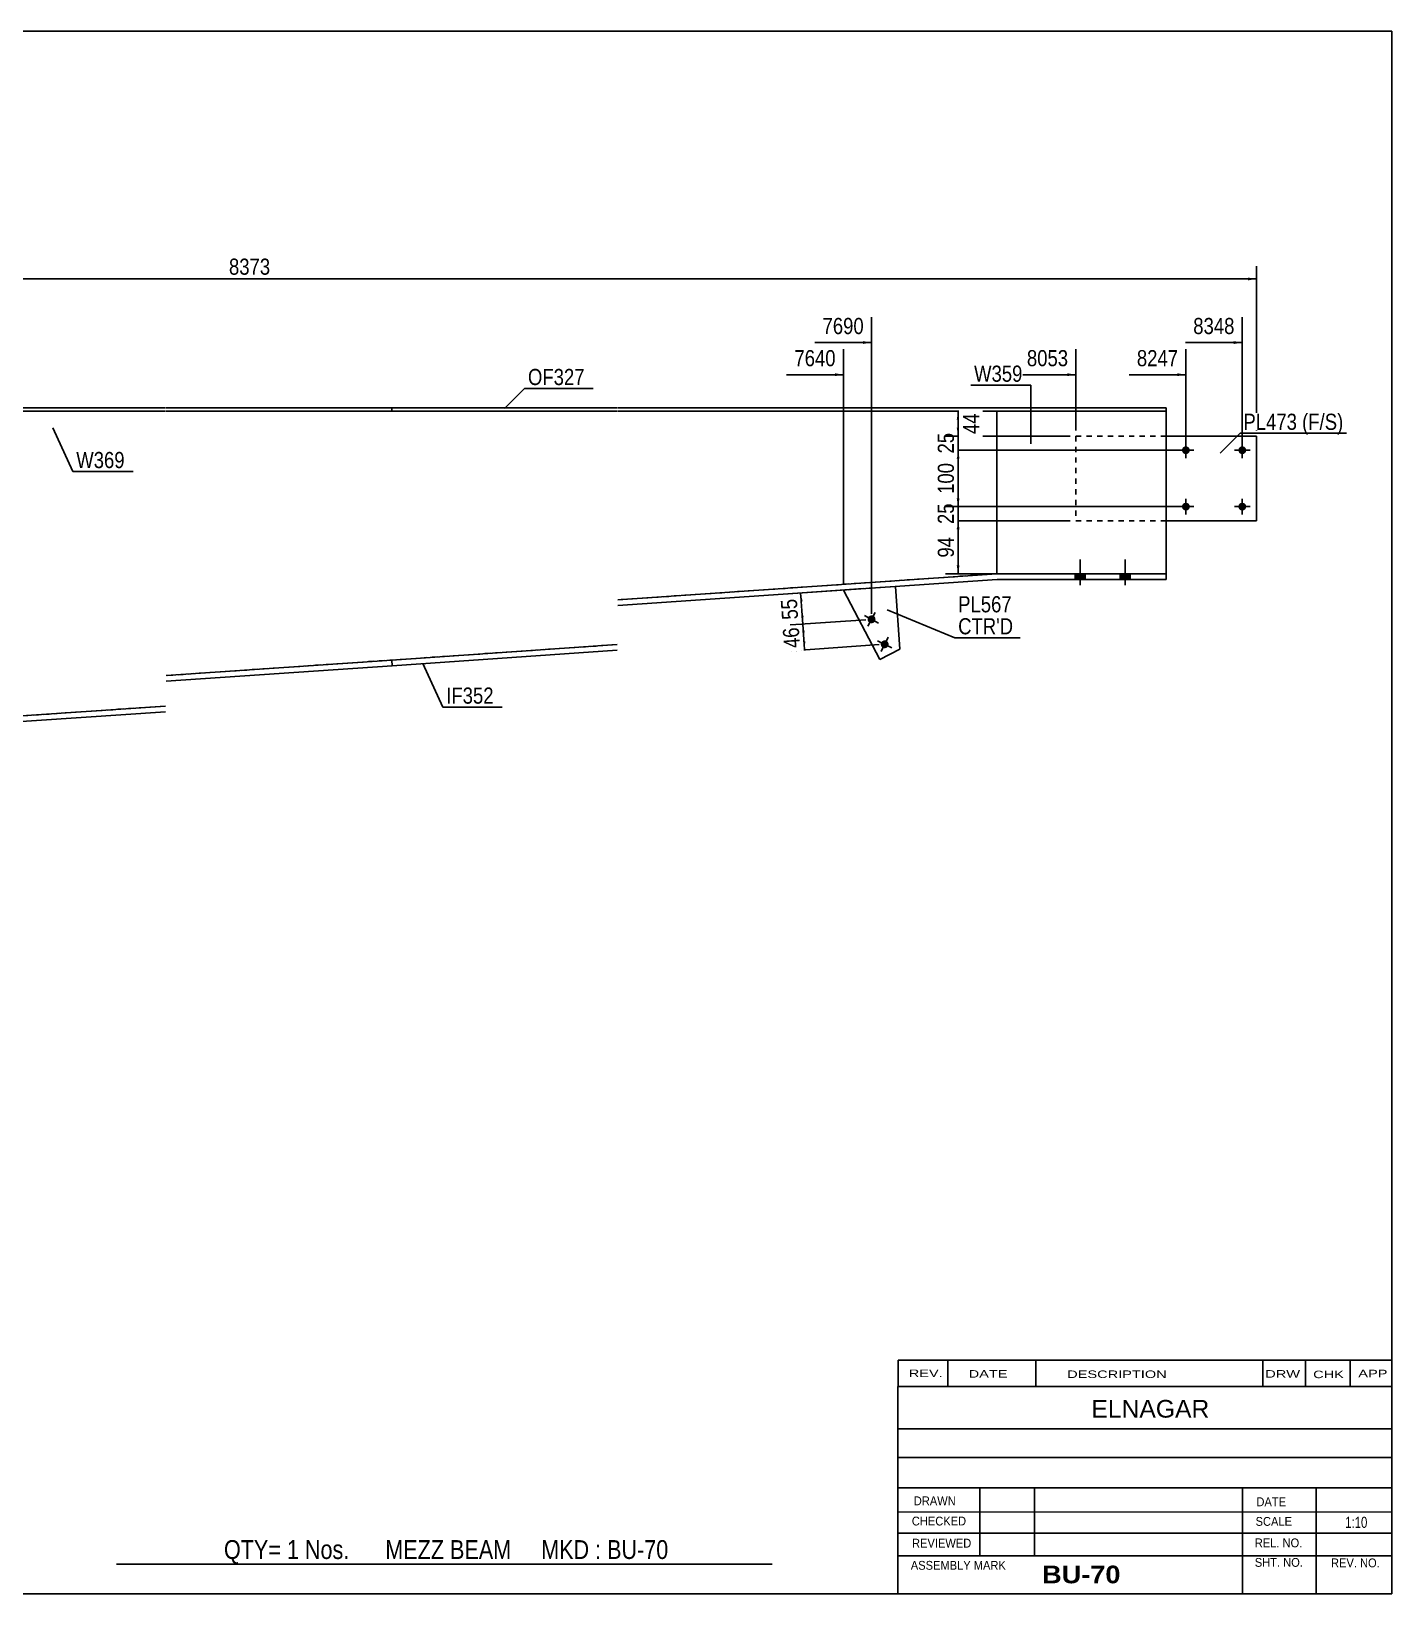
# Model space of a CAD drawing. Header units: millimetres. Extents: x -21 to 381, y -195 to 82.
# Drawn here: x 139.8 to 381.1, y -195.2 to 81.8 of the extents above; entities that cross this region are included whole.
import ezdxf

# ---------------------------------------------------------------- set-up
doc = ezdxf.new("R2010")
doc.units = ezdxf.units.MM
doc.linetypes.add('DXK_LINE_DOT1', pattern=[1.8814, 0.9407, -0.9407])
doc.styles.add('Arial', font='ARIAL.TTF', dxfattribs={"height": 0.2})
doc.styles.add('Arial Bold', font='ARIALBD.TTF', dxfattribs={"height": 0.2})
doc.styles.add('Arial Narrow', font='ARIALN.TTF', dxfattribs={"height": 0.2})

# ---------------------------------------------------------------- blocks, each defined once
blk = doc.blocks.new('Unknown-629103080-1211')
at = {"color": 5, "linetype": 'Continuous'}
for p, q in [((381.08, 81.78), (-18.92, 81.78)), ((-18.92, 81.78), (-18.92, -195.22)), ((381.08, -195.22), (381.08, 81.78)), ((-18.92, -195.22), (381.08, -195.22))]:
    blk.add_line(p, q, dxfattribs=at)
at = {"color": 174, "linetype": 'Continuous', "style": 'Arial'}
blk.add_text('Tekla structures', height=1.9102, rotation=90, dxfattribs=at).set_placement((-19.42, -194.72))
blk = doc.blocks.new('Part-629103080-1279 - 1232')
at = {"color": 2, "linetype": 'Continuous'}
for p, q in [((0, 15), (0, 14.4)), ((0, 15), (78.81, 15)), ((0, 14.4), (78.81, 14.4)), ((78.91, 15), (163.64, 15)), ((78.91, 14.4), (163.64, 14.4)), ((163.74, 15), (203.74, 15)), ((163.74, 14.4), (203.74, 14.4)), ((203.74, 15), (203.74, 14.4))]:
    blk.add_line(p, q, dxfattribs=at)
blk = doc.blocks.new('Part-629103080-1257 - 1232')
at = {"color": 7, "linetype": 'DXK_LINE_DOT1'}
for p, q in [((325.07, 10), (325.07, -5)), ((341.07, 10), (325.07, 10)), ((341.07, -5), (325.07, -5))]:
    blk.add_line(p, q, dxfattribs=at)
at = {"color": 2, "linetype": 'Continuous'}
for p, q in [((357.07, 10), (341.07, 10)), ((357.07, 10), (357.07, -5)), ((357.07, -5), (341.07, -5))]:
    blk.add_line(p, q, dxfattribs=at)
blk = doc.blocks.new('Part-629103080-1301 - 1232')
at = {"color": 2, "linetype": 'Continuous'}
for p, q in [((203.74, 15), (203.74, 14.4)), ((203.74, 15), (243.74, 15)), ((203.74, 14.4), (243.74, 14.4)), ((243.84, 15), (341.07, 15)), ((243.84, 14.4), (341.07, 14.4)), ((341.07, 15), (341.07, 14.4))]:
    blk.add_line(p, q, dxfattribs=at)
blk = doc.blocks.new('Part-629103080-1345 - 1232')
at = {"color": 2, "linetype": 'Continuous'}
for p, q in [((123.64, -40.6), (123.64, 14.4)), ((311.07, 14.4), (311.07, -14.4))]:
    blk.add_line(p, q, dxfattribs=at)
at = {"color": 7, "linetype": 'DXK_LINE_DOT1'}
for p, q in [((123.64, 14.4), (163.64, 14.4)), ((163.74, 14.4), (243.74, 14.4)), ((243.84, 14.4), (311.07, 14.4)), ((311.07, -14.4), (243.84, -19.03)), ((243.74, -26.95), (163.74, -32.45)), ((163.64, -37.85), (123.64, -40.6))]:
    blk.add_line(p, q, dxfattribs=at)
blk = doc.blocks.new('Bolt-629103080-1431 - 1232')
at = {"linetype": 'Continuous'}
for points in [[(324.92, -15.4), (326.72, -15.4), (326.72, -14.4), (324.92, -14.4)], [(324.92, -15.4), (326.72, -15.4), (326.72, -14.4), (324.92, -14.4)], [(332.92, -15.4), (334.72, -15.4), (334.72, -14.4), (332.92, -14.4)], [(332.92, -15.4), (334.72, -15.4), (334.72, -14.4), (332.92, -14.4)]]:
    blk.add_hatch(color=3, dxfattribs=at).paths.add_polyline_path(points)
at = {"color": 3, "linetype": 'Continuous'}
for p, q in [((325.82, -16.4), (325.82, -11.9)), ((325.82, -16.4), (325.82, -11.9)), ((333.82, -16.4), (333.82, -11.9)), ((333.82, -16.4), (333.82, -11.9)), ((324.92, -15.4), (324.92, -14.4)), ((324.92, -15.4), (324.92, -14.4)), ((326.72, -15.4), (326.72, -14.4)), ((326.72, -15.4), (326.72, -14.4)), ((332.92, -15.4), (332.92, -14.4)), ((332.92, -15.4), (332.92, -14.4)), ((334.72, -15.4), (334.72, -14.4)), ((334.72, -15.4), (334.72, -14.4))]:
    blk.add_line(p, q, dxfattribs=at)
blk = doc.blocks.new('Part-629103080-1367 - 1232')
at = {"color": 2, "linetype": 'Continuous'}
for p, q in [((30, -14.4), (0, -14.4)), ((0, -15.4), (0, -14.4)), ((29.97, -15.4), (0, -15.4)), ((78.81, -18.76), (29.97, -15.4)), ((78.81, -17.76), (30, -14.4)), ((203.74, -29.7), (163.74, -32.45)), ((203.8, -30.7), (203.74, -29.7)), ((203.8, -30.7), (163.74, -33.45)), ((123.64, -40.6), (78.91, -37.52)), ((123.64, -41.6), (78.91, -38.52)), ((163.64, -37.85), (123.64, -40.6)), ((163.64, -38.85), (123.64, -41.6))]:
    blk.add_line(p, q, dxfattribs=at)
blk = doc.blocks.new('Part-629103080-1389 - 1232')
at = {"color": 2, "linetype": 'Continuous'}
for p, q in [((311.07, -14.4), (243.84, -19.03)), ((311.11, -15.4), (243.84, -20.03)), ((341.07, -14.4), (311.07, -14.4)), ((311.11, -15.4), (341.07, -15.4)), ((341.07, -15.4), (341.07, -14.4)), ((243.74, -26.95), (203.74, -29.7)), ((203.8, -30.7), (203.74, -29.7)), ((243.74, -27.95), (203.8, -30.7))]:
    blk.add_line(p, q, dxfattribs=at)
blk = doc.blocks.new('Part-629103080-1411 - 1232')
at = {"color": 2, "linetype": 'Continuous'}
for p, q in [((311.07, 14.4), (311.07, -14.4)), ((341.07, 14.4), (341.07, -14.4))]:
    blk.add_line(p, q, dxfattribs=at)
at = {"color": 7, "linetype": 'DXK_LINE_DOT1'}
for p, q in [((311.07, 14.4), (341.07, 14.4)), ((311.07, -14.4), (341.07, -14.4))]:
    blk.add_line(p, q, dxfattribs=at)
blk = doc.blocks.new('Bolt-629103080-1428 - 1232')
at = {"linetype": 'Continuous'}
for points in [[(343.87, 7.5, -1), (345.27, 7.5, -1)], [(353.87, 7.5, -1), (355.27, 7.5, -1)], [(343.87, -2.5, -1), (345.27, -2.5, -1)], [(353.87, -2.5, -1), (355.27, -2.5, -1)]]:
    blk.add_hatch(color=3, dxfattribs=at).paths.add_polyline_path(points)
at = {"color": 3, "linetype": 'Continuous'}
for p, q in [((344.57, 6.1), (344.57, 8.9)), ((354.57, 6.1), (354.57, 8.9)), ((343.17, 7.5), (345.97, 7.5)), ((353.17, 7.5), (355.97, 7.5)), ((343.17, -2.5), (345.97, -2.5)), ((344.57, -3.9), (344.57, -1.1)), ((353.17, -2.5), (355.97, -2.5)), ((354.57, -3.9), (354.57, -1.1))]:
    blk.add_line(p, q, dxfattribs=at)
blk = doc.blocks.new('Part-629103080-1591 - 1232')
at = {"color": 7, "linetype": 'DXK_LINE_DOT1'}
blk.add_line((293.1, -16.64), (283.84, -17.28), dxfattribs=at)
at = {"color": 2, "linetype": 'Continuous'}
for p, q in [((283.84, -17.28), (290.32, -29.6)), ((293.86, -27.74), (293.1, -16.64)), ((290.32, -29.6), (293.86, -27.74))]:
    blk.add_line(p, q, dxfattribs=at)
blk = doc.blocks.new('Bolt-629103080-1592 - 1232')
at = {"linetype": 'Continuous'}
blk.add_hatch(color=3, dxfattribs=at).paths.add_polyline_path([(289.45, -22.81, -1), (288.21, -22.15, -1)])
at = {"color": 3, "linetype": 'Continuous'}
for p, q in [((290.07, -23.14), (287.6, -21.82)), ((289.49, -21.24), (288.17, -23.71))]:
    blk.add_line(p, q, dxfattribs=at)
blk = doc.blocks.new('Bolt-629103080-1593 - 1232')
at = {"linetype": 'Continuous'}
blk.add_hatch(color=3, dxfattribs=at).paths.add_polyline_path([(291.79, -27.22, -1), (290.53, -26.59, -1)])
at = {"color": 3, "linetype": 'Continuous'}
for p, q in [((292.41, -27.53), (289.91, -26.28)), ((291.79, -25.65), (290.53, -28.16))]:
    blk.add_line(p, q, dxfattribs=at)
blk = doc.blocks.new('StraightDimension-629103080-1507 - 1232')
at = {"linetype": 'Continuous'}
for points in [[(1.5, 37.61), (0, 37.86), (1.5, 38.11)], [(355.57, 38.11), (357.07, 37.86), (355.57, 37.61)]]:
    blk.add_hatch(color=7, dxfattribs=at).paths.add_polyline_path(points)
at = {"color": 7, "linetype": 'Continuous'}
for p, q in [((0, 16), (0, 40.11)), ((357.07, 11), (357.07, 40.11)), ((0, 37.86), (357.07, 37.86))]:
    blk.add_line(p, q, dxfattribs=at)
at = {"color": 0}
blk.add_wipeout([(182.79, 38.01), (182.79, 42.21), (174.28, 42.21), (174.28, 38.01)], dxfattribs=at)
at = {"color": 3, "style": 'Arial Narrow'}
blk.add_text('8373', height=2.863, dxfattribs=at).set_placement((174.88, 38.61))
blk = doc.blocks.new('StraightDimension-629103080-2244 - 1232')
at = {"linetype": 'Continuous'}
blk.add_hatch(color=7, dxfattribs=at).paths.add_polyline_path([(343.07, 21.14), (344.57, 20.89), (343.07, 20.64)])
at = {"color": 7, "linetype": 'Continuous'}
for p, q in [((344.57, 8.5), (344.57, 25.39)), ((334.51, 20.89), (344.57, 20.89))]:
    blk.add_line(p, q, dxfattribs=at)
at = {"color": 0}
blk.add_wipeout([(343.8, 21.79), (343.8, 25.99), (335.28, 25.99), (335.28, 21.79)], dxfattribs=at)
at = {"color": 3, "style": 'Arial Narrow'}
blk.add_text('8247', height=2.863, dxfattribs=at).set_placement((335.88, 22.39))
blk = doc.blocks.new('StraightDimension-629103080-2474 - 1232')
at = {"linetype": 'Continuous'}
for points in [[(276.49, -24.83), (276.63, -23.32), (276.98, -24.8)], [(277.09, -26.37), (276.95, -27.88), (276.59, -26.4)]]:
    blk.add_hatch(color=7, dxfattribs=at).paths.add_polyline_path(points)
at = {"color": 7, "linetype": 'Continuous'}
for p, q in [((287.83, -22.55), (274.39, -23.47)), ((276.95, -27.88), (276.63, -23.32)), ((290.16, -26.97), (274.7, -28.04))]:
    blk.add_line(p, q, dxfattribs=at)
at = {"color": 0}
blk.add_wipeout([(276.47, -23.19), (272.28, -23.48), (272.62, -28.32), (276.81, -28.03)], dxfattribs=at)
at = {"color": 3, "style": 'Arial Narrow'}
blk.add_text('46', height=2.863, rotation=93.9364, dxfattribs=at).set_placement((276.17, -27.48))
blk = doc.blocks.new('StraightDimension-629103080-1518 - 1232')
at = {"linetype": 'Continuous'}
for points in [[(303.93, -6.5), (304.18, -5), (304.43, -6.5)], [(304.43, -12.9), (304.18, -14.4), (303.93, -12.9)]]:
    blk.add_hatch(color=7, dxfattribs=at).paths.add_polyline_path(points)
at = {"color": 7, "linetype": 'Continuous'}
for p, q in [((324.07, -5), (301.93, -5)), ((304.18, -14.4), (304.18, -5)), ((316.48, -14.4), (301.93, -14.4))]:
    blk.add_line(p, q, dxfattribs=at)
at = {"color": 0}
blk.add_wipeout([(304.03, -7.27), (299.83, -7.27), (299.83, -12.13), (304.03, -12.13)], dxfattribs=at)
at = {"color": 3, "style": 'Arial Narrow'}
blk.add_text('94', height=2.863, rotation=90.0002, dxfattribs=at).set_placement((303.43, -11.53))
blk = doc.blocks.new('StraightDimension-629103080-1528 - 1232')
at = {"linetype": 'Continuous'}
for points in [[(304.43, -1), (304.18, -2.5), (303.93, -1)], [(303.93, -6.5), (304.18, -5), (304.43, -6.5)]]:
    blk.add_hatch(color=7, dxfattribs=at).paths.add_polyline_path(points)
at = {"color": 7, "linetype": 'Continuous'}
for p, q in [((343.57, -2.5), (301.93, -2.5)), ((304.18, -5), (304.18, -2.5)), ((324.07, -5), (301.93, -5))]:
    blk.add_line(p, q, dxfattribs=at)
at = {"color": 0}
blk.add_wipeout([(304.03, -1.32), (299.83, -1.32), (299.83, -6.18), (304.03, -6.18)], dxfattribs=at)
at = {"color": 3, "style": 'Arial Narrow'}
blk.add_text('25', height=2.863, rotation=90.0002, dxfattribs=at).set_placement((303.43, -5.58))
blk = doc.blocks.new('StraightDimension-629103080-1538 - 1232')
at = {"linetype": 'Continuous'}
for points in [[(303.93, 6), (304.18, 7.5), (304.43, 6)], [(304.43, -1), (304.18, -2.5), (303.93, -1)]]:
    blk.add_hatch(color=7, dxfattribs=at).paths.add_polyline_path(points)
at = {"color": 7, "linetype": 'Continuous'}
for p, q in [((343.57, 7.5), (301.93, 7.5)), ((304.18, -2.5), (304.18, 7.5)), ((343.57, -2.5), (301.93, -2.5))]:
    blk.add_line(p, q, dxfattribs=at)
at = {"color": 0}
blk.add_wipeout([(304.03, 5.84), (299.83, 5.84), (299.83, -0.84), (304.03, -0.84)], dxfattribs=at)
at = {"color": 3, "style": 'Arial Narrow'}
blk.add_text('100', height=2.863, rotation=90.0002, dxfattribs=at).set_placement((303.43, -0.24))
blk = doc.blocks.new('StraightDimension-629103080-2473 - 1232')
at = {"linetype": 'Continuous'}
for points in [[(276.11, -19.31), (276.25, -17.8), (276.61, -19.28)], [(276.78, -21.8), (276.63, -23.32), (276.28, -21.84)]]:
    blk.add_hatch(color=7, dxfattribs=at).paths.add_polyline_path(points)
at = {"color": 7, "linetype": 'Continuous'}
for p, q in [((287.46, -17.03), (274.01, -17.95)), ((276.63, -23.32), (276.25, -17.8)), ((287.83, -22.55), (274.39, -23.47))]:
    blk.add_line(p, q, dxfattribs=at)
at = {"color": 0}
blk.add_wipeout([(276.13, -18.15), (271.94, -18.43), (272.27, -23.28), (276.46, -22.99)], dxfattribs=at)
at = {"color": 3, "style": 'Arial Narrow'}
blk.add_text('55', height=2.863, rotation=93.9364, dxfattribs=at).set_placement((275.82, -22.43))
blk = doc.blocks.new('StraightDimension-629103080-1548 - 1232')
at = {"linetype": 'Continuous'}
for points in [[(304.43, 11.5), (304.18, 10), (303.93, 11.5)], [(303.93, 6), (304.18, 7.5), (304.43, 6)]]:
    blk.add_hatch(color=7, dxfattribs=at).paths.add_polyline_path(points)
at = {"color": 7, "linetype": 'Continuous'}
for p, q in [((324.07, 10), (301.93, 10)), ((304.18, 7.5), (304.18, 10)), ((343.57, 7.5), (301.93, 7.5))]:
    blk.add_line(p, q, dxfattribs=at)
at = {"color": 0}
blk.add_wipeout([(304.03, 11.18), (299.83, 11.18), (299.83, 6.32), (304.03, 6.32)], dxfattribs=at)
at = {"color": 3, "style": 'Arial Narrow'}
blk.add_text('25', height=2.863, rotation=90.0002, dxfattribs=at).set_placement((303.43, 6.92))
blk = doc.blocks.new('StraightDimension-629103080-1558 - 1232')
at = {"linetype": 'Continuous'}
for points in [[(303.93, 12.9), (304.18, 14.4), (304.43, 12.9)], [(304.43, 11.5), (304.18, 10), (303.93, 11.5)]]:
    blk.add_hatch(color=7, dxfattribs=at).paths.add_polyline_path(points)
at = {"color": 7, "linetype": 'Continuous'}
for p, q in [((316.35, 14.4), (301.78, 14.4)), ((304.18, 10), (304.18, 14.4)), ((324.07, 10), (301.78, 10))]:
    blk.add_line(p, q, dxfattribs=at)
at = {"color": 0}
blk.add_wipeout([(308.53, 14.63), (304.33, 14.63), (304.33, 9.77), (308.53, 9.77)], dxfattribs=at)
at = {"color": 3, "style": 'Arial Narrow'}
blk.add_text('44', height=2.863, rotation=90.0002, dxfattribs=at).set_placement((307.93, 10.37))
blk = doc.blocks.new('StraightDimension-629103080-2243 - 1232')
at = {"linetype": 'Continuous'}
blk.add_hatch(color=7, dxfattribs=at).paths.add_polyline_path([(353.07, 26.84), (354.57, 26.59), (353.07, 26.34)])
at = {"color": 7, "linetype": 'Continuous'}
for p, q in [((354.57, 8.5), (354.57, 31.09)), ((344.51, 26.59), (354.57, 26.59))]:
    blk.add_line(p, q, dxfattribs=at)
at = {"color": 0}
blk.add_wipeout([(353.8, 27.49), (353.8, 31.69), (345.28, 31.69), (345.28, 27.49)], dxfattribs=at)
at = {"color": 3, "style": 'Arial Narrow'}
blk.add_text('8348', height=2.863, dxfattribs=at).set_placement((345.88, 28.09))
blk = doc.blocks.new('StraightDimension-629103080-2245 - 1232')
at = {"linetype": 'Continuous'}
blk.add_hatch(color=7, dxfattribs=at).paths.add_polyline_path([(323.57, 21.14), (325.07, 20.89), (323.57, 20.64)])
at = {"color": 7, "linetype": 'Continuous'}
for p, q in [((325.07, 11), (325.07, 25.39)), ((315.01, 20.89), (325.07, 20.89))]:
    blk.add_line(p, q, dxfattribs=at)
at = {"color": 0}
blk.add_wipeout([(324.3, 21.79), (324.3, 25.99), (315.78, 25.99), (315.78, 21.79)], dxfattribs=at)
at = {"color": 3, "style": 'Arial Narrow'}
blk.add_text('8053', height=2.863, dxfattribs=at).set_placement((316.38, 22.39))
blk = doc.blocks.new('StraightDimension-629103080-2246 - 1232')
at = {"linetype": 'Continuous'}
blk.add_hatch(color=7, dxfattribs=at).paths.add_polyline_path([(287.33, 26.84), (288.83, 26.59), (287.33, 26.34)])
at = {"color": 7, "linetype": 'Continuous'}
for p, q in [((288.83, -21.48), (288.83, 31.09)), ((278.77, 26.59), (288.83, 26.59))]:
    blk.add_line(p, q, dxfattribs=at)
at = {"color": 0}
blk.add_wipeout([(288.06, 27.49), (288.06, 31.69), (279.54, 31.69), (279.54, 27.49)], dxfattribs=at)
at = {"color": 3, "style": 'Arial Narrow'}
blk.add_text('7690', height=2.863, dxfattribs=at).set_placement((280.14, 28.09))
blk = doc.blocks.new('StraightDimension-629103080-2247 - 1232')
at = {"linetype": 'Continuous'}
blk.add_hatch(color=7, dxfattribs=at).paths.add_polyline_path([(282.34, 21.14), (283.84, 20.89), (282.34, 20.64)])
at = {"color": 7, "linetype": 'Continuous'}
for p, q in [((283.84, -16.28), (283.84, 25.39)), ((273.77, 20.89), (283.84, 20.89))]:
    blk.add_line(p, q, dxfattribs=at)
at = {"color": 0}
blk.add_wipeout([(283.06, 21.79), (283.06, 25.99), (274.55, 25.99), (274.55, 21.79)], dxfattribs=at)
at = {"color": 3, "style": 'Arial Narrow'}
blk.add_text('7640', height=2.863, dxfattribs=at).set_placement((275.15, 22.39))
blk = doc.blocks.new('CBS_CALLOFF-629103080-2603')
at = {"color": 7, "linetype": 'Continuous'}
blk.add_line((154.96, -189.96), (271.19, -189.97), dxfattribs=at)
at = {"color": 3, "linetype": 'Continuous', "style": 'Arial Narrow'}
blk.add_text('QTY= 1 Nos.      MEZZ BEAM     MKD : BU-70', height=3.3405, dxfattribs=at).set_placement((173.99, -189.06))
blk = doc.blocks.new('CBS_NAME_BLOG-629103080-2604')
at = {"color": 7, "linetype": 'Continuous'}
for p, q in [((293.49, -158.47), (381.01, -158.47)), ((293.49, -195.18), (293.49, -158.48)), ((293.49, -166.01), (381.01, -166.01)), ((293.56, -171.06), (381.08, -171.06)), ((293.49, -176.44), (381.01, -176.44)), ((308.01, -188.54), (308.01, -176.44)), ((317.7, -188.52), (317.7, -176.45)), ((354.61, -195.18), (354.61, -176.45)), ((367.66, -195.18), (367.66, -176.44)), ((293.49, -180.74), (381.08, -180.72)), ((293.49, -184.48), (381.01, -184.48)), ((293.49, -188.53), (381.01, -188.53)), ((293.49, -195.22), (381.08, -195.22))]:
    blk.add_line(p, q, dxfattribs=at)
at = {"color": 3, "linetype": 'Continuous', "style": 'Arial'}
blk.add_text('ELNAGAR', height=3.133, dxfattribs=at).set_placement((327.81, -164))
at = {"color": 3, "linetype": 'Continuous'}
for s, height, style, width, p in [('DRAWN', 1.566, 'Arial', 0.9, (296.32, -179.54)), ('DATE', 1.566, 'Arial', 0.9, (357.08, -179.71)), ('CHECKED', 1.566, 'Arial', 0.9, (295.97, -183.12)), ('SCALE', 1.566, 'Arial', 0.9, (356.93, -183.18)), ('1:10', 1.957, 'Arial Narrow', 0.9, (372.82, -183.54)), ('REVIEWED', 1.566, 'Arial', 0.9, (296.01, -187.04)), ('REL. NO.', 1.566, 'Arial', 0.9, (356.79, -186.99)), ('ASSEMBLY MARK', 1.5663, 'Arial', 0.9, (295.79, -190.97)), ('BU-70', 3.131, 'Arial Bold', 1.1, (319.07, -193.37)), ('SHT. NO.', 1.566, 'Arial', 0.9, (356.79, -190.45)), ('REV. NO.', 1.566, 'Arial', 0.9, (370.31, -190.54))]:
    blk.add_text(s, height=height, dxfattribs=dict(at, style=style, width=width)).set_placement(p)
blk = doc.blocks.new('CBS_REVISION-629103080-2605')
at = {"color": 7, "linetype": 'Continuous'}
for p, q in [((293.57, -153.84), (381.07, -153.84)), ((293.57, -153.84), (293.57, -158.47)), ((302.37, -153.84), (302.37, -158.47)), ((317.96, -153.84), (317.96, -158.41)), ((358.22, -153.84), (358.22, -158.47)), ((365.76, -153.84), (365.76, -158.47)), ((373.71, -153.84), (373.71, -158.47)), ((293.57, -158.47), (381.07, -158.47))]:
    blk.add_line(p, q, dxfattribs=at)
at = {"color": 7, "style": 'Arial Narrow', "width": 1.7}
for s, height, p in [('REV.', 1.326, (295.43, -156.8)), ('DATE', 1.326, (306.05, -156.91)), ('DESCRIPTION', 1.3257, (323.53, -156.97)), ('DRW', 1.326, (358.65, -156.91)), ('CHK', 1.326, (367.14, -157)), ('APP', 1.326, (375.14, -156.84))]:
    blk.add_text(s, height=height, dxfattribs=at).set_placement(p)
blk = doc.blocks.new('Mark-629103080-1252 - 1232')
at = {"color": 0}
blk.add_wipeout([(364.28, 11.11), (364.28, 14.11), (354.78, 14.11), (354.78, 11.11)], dxfattribs=at)
blk.add_wipeout([(364.28, 11.11), (364.28, 14.11), (354.78, 14.11), (354.78, 11.11)], dxfattribs=at)
at = {"color": 7, "linetype": 'Continuous'}
blk.add_line((350.64, 6.97), (354.18, 10.51), dxfattribs=at)
at = {"color": 0}
blk.add_wipeout([(372.48, 11.11), (372.48, 14.11), (365.18, 14.11), (365.18, 11.11)], dxfattribs=at)
blk.add_wipeout([(372.48, 11.11), (372.48, 14.11), (365.18, 14.11), (365.18, 11.11)], dxfattribs=at)
at = {"color": 7, "linetype": 'Continuous'}
blk.add_line((354.18, 10.51), (373.08, 10.51), dxfattribs=at)
at = {"color": 3, "style": 'Arial Narrow'}
for s, p in [('PL473', (354.78, 11.11)), ('(F/', (365.18, 11.11)), ('S)', (369.2, 11.11))]:
    blk.add_text(s, height=2.863, dxfattribs=at).set_placement(p)
blk = doc.blocks.new('Mark-629103080-1297 - 1232')
at = {"color": 0}
blk.add_wipeout([(237.94, 19.05), (237.94, 22.05), (227.9, 22.05), (227.9, 19.05)], dxfattribs=at)
blk.add_wipeout([(237.94, 19.05), (237.94, 22.05), (227.9, 22.05), (227.9, 19.05)], dxfattribs=at)
at = {"color": 7, "linetype": 'Continuous'}
for p, q in [((223.76, 14.91), (227.3, 18.45)), ((227.3, 18.45), (239.44, 18.45))]:
    blk.add_line(p, q, dxfattribs=at)
at = {"color": 3, "style": 'Arial Narrow'}
blk.add_text('OF327', height=2.863, dxfattribs=at).set_placement((227.9, 19.05))
blk = doc.blocks.new('Mark-629103080-1341 - 1232')
at = {"color": 0}
blk.add_wipeout([(156.38, 4.33), (156.38, 7.33), (147.8, 7.33), (147.8, 4.33)], dxfattribs=at)
blk.add_wipeout([(156.38, 4.33), (156.38, 7.33), (147.8, 7.33), (147.8, 4.33)], dxfattribs=at)
at = {"color": 7, "linetype": 'Continuous'}
for p, q in [((143.66, 11.47), (147.2, 3.73)), ((147.2, 3.73), (157.88, 3.73))]:
    blk.add_line(p, q, dxfattribs=at)
at = {"color": 3, "style": 'Arial Narrow'}
blk.add_text('W369', height=2.863, dxfattribs=at).set_placement((147.8, 4.33))
blk = doc.blocks.new('Mark-629103080-1385 - 1232')
at = {"color": 0}
blk.add_wipeout([(221.81, -37.43), (221.81, -34.43), (213.41, -34.43), (213.41, -37.43)], dxfattribs=at)
blk.add_wipeout([(221.81, -37.43), (221.81, -34.43), (213.41, -34.43), (213.41, -37.43)], dxfattribs=at)
at = {"color": 7, "linetype": 'Continuous'}
for p, q in [((209.27, -30.29), (212.81, -38.03)), ((212.81, -38.03), (223.31, -38.03))]:
    blk.add_line(p, q, dxfattribs=at)
at = {"color": 3, "style": 'Arial Narrow'}
blk.add_text('IF352', height=2.863, dxfattribs=at).set_placement((213.41, -37.43))
blk = doc.blocks.new('Mark-629103080-1407 - 1232')
at = {"color": 7, "linetype": 'Continuous'}
blk.add_line((317.1, 8.61), (317.1, 19.04), dxfattribs=at)
at = {"color": 0}
blk.add_wipeout([(315.6, 19.64), (315.6, 22.64), (307.01, 22.64), (307.01, 19.64)], dxfattribs=at)
blk.add_wipeout([(315.6, 19.64), (315.6, 22.64), (307.01, 22.64), (307.01, 19.64)], dxfattribs=at)
at = {"color": 7, "linetype": 'Continuous'}
blk.add_line((306.41, 19.04), (317.1, 19.04), dxfattribs=at)
at = {"color": 3, "style": 'Arial Narrow'}
blk.add_text('W359', height=2.863, dxfattribs=at).set_placement((307.01, 19.64))
blk = doc.blocks.new('Mark-629103080-1596 - 1232')
at = {"color": 0}
blk.add_wipeout([(313.69, -21.24), (313.69, -18.24), (304.19, -18.24), (304.19, -21.24)], dxfattribs=at)
blk.add_wipeout([(313.69, -21.24), (313.69, -18.24), (304.19, -18.24), (304.19, -21.24)], dxfattribs=at)
blk.add_wipeout([(313.94, -25.14), (313.94, -22.14), (304.19, -22.14), (304.19, -25.14)], dxfattribs=at)
blk.add_wipeout([(313.94, -25.14), (313.94, -22.14), (304.19, -22.14), (304.19, -25.14)], dxfattribs=at)
at = {"color": 7, "linetype": 'Continuous'}
for p, q in [((291.58, -20.81), (303.59, -25.74)), ((303.59, -25.74), (315.19, -25.74))]:
    blk.add_line(p, q, dxfattribs=at)
at = {"color": 3, "style": 'Arial Narrow'}
blk.add_text('PL567', height=2.863, dxfattribs=at).set_placement((304.19, -21.24))
at = {"color": 1, "style": 'Arial Narrow'}
blk.add_text("CTR'D", height=2.863, dxfattribs=at).set_placement((304.19, -25.14))

msp = doc.modelspace()

# ---------------------------------------------------------------- block references
for name in ['Unknown-629103080-1211', 'Part-629103080-1279 - 1232', 'Part-629103080-1345 - 1232', 'Part-629103080-1301 - 1232', 'Part-629103080-1411 - 1232', 'Part-629103080-1257 - 1232', 'Bolt-629103080-1428 - 1232', 'Bolt-629103080-1431 - 1232', 'Part-629103080-1367 - 1232', 'Part-629103080-1389 - 1232', 'Part-629103080-1591 - 1232', 'Bolt-629103080-1592 - 1232', 'Bolt-629103080-1593 - 1232', 'CBS_REVISION-629103080-2605', 'CBS_NAME_BLOG-629103080-2604', 'CBS_CALLOFF-629103080-2603']:
    msp.add_blockref(name, (0, 0))

# ---------------------------------------------------------------- next in the draw order: block references
for name in ['StraightDimension-629103080-1507 - 1232', 'StraightDimension-629103080-1518 - 1232', 'Mark-629103080-1596 - 1232', 'StraightDimension-629103080-2474 - 1232', 'Mark-629103080-1385 - 1232']:
    msp.add_blockref(name, (0, 0))

# ---------------------------------------------------------------- next in the draw order: block references
for name in ['StraightDimension-629103080-2244 - 1232', 'Mark-629103080-1297 - 1232', 'Mark-629103080-1341 - 1232', 'StraightDimension-629103080-1528 - 1232', 'StraightDimension-629103080-2473 - 1232']:
    msp.add_blockref(name, (0, 0))

# ---------------------------------------------------------------- next in the draw order: block references
for name in ['StraightDimension-629103080-2246 - 1232', 'StraightDimension-629103080-1538 - 1232']:
    msp.add_blockref(name, (0, 0))

# ---------------------------------------------------------------- next in the draw order: block references
for name in ['StraightDimension-629103080-2247 - 1232', 'StraightDimension-629103080-1548 - 1232']:
    msp.add_blockref(name, (0, 0))

# ---------------------------------------------------------------- next in the draw order: block references
for name in ['StraightDimension-629103080-2243 - 1232', 'StraightDimension-629103080-1558 - 1232']:
    msp.add_blockref(name, (0, 0))

# ---------------------------------------------------------------- next in the draw order: block references
for name in ['StraightDimension-629103080-2245 - 1232', 'Mark-629103080-1252 - 1232']:
    msp.add_blockref(name, (0, 0))

# ---------------------------------------------------------------- next in the draw order: block references
msp.add_blockref('Mark-629103080-1407 - 1232', (0, 0))

doc.saveas('drawing.dxf')
